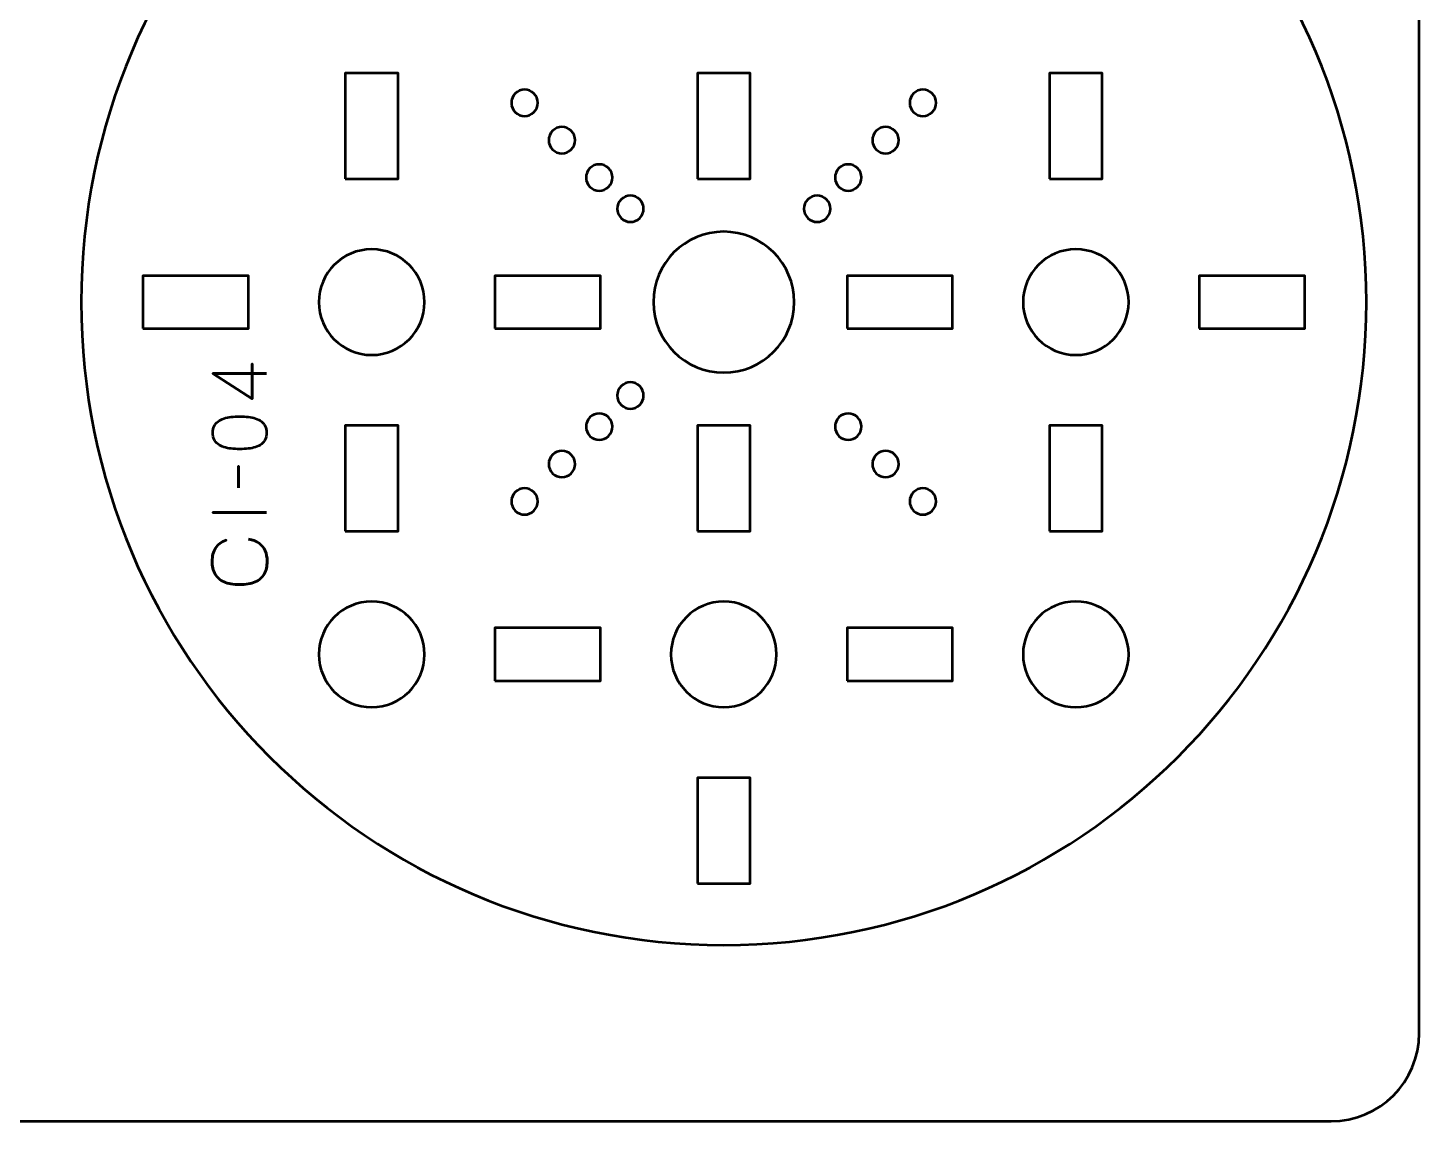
# Model space of a CAD drawing. Header units: centimetres. Extents: x -21 to 0, y -29.7 to 0.
# Drawn here: x -7.9 to 0, y -29.7 to -23.49 of the extents above; entities that cross this region are included whole.
import ezdxf

# ---------------------------------------------------------------- set-up
doc = ezdxf.new("R2010")
doc.units = ezdxf.units.CM
doc.header["$MEASUREMENT"] = 0
doc.layers.add('Layer 1', color=7, linetype='Continuous')

msp = doc.modelspace()

# ---------------------------------------------------------------- linework, layer by layer
at = {"layer": 'Layer 1', "color": 22, "lineweight": 53}
msp.add_open_spline([(-0.50009, -29.7), (-0.50009, -29.7), (-20.50005, -29.7), (-20.50005, -29.7), (-20.50005, -29.7), (-20.77702, -29.7), (-21.00001, -29.47691), (-21.00001, -29.19991), (-21.00001, -29.19991), (-21.00001, -29.19991), (-21.00001, -0.50006), (-21.00001, -0.50006), (-21.00001, -0.50006), (-21.00001, -0.22292), (-20.77702, 0.00004), (-20.50005, 0.00004), (-20.50005, 0.00004), (-20.50005, 0.00004), (-0.50009, 0.00004), (-0.50009, 0.00004), (-0.50009, 0.00004), (-0.22309, 0.00004), (0, -0.22292), (0, -0.50006), (0, -0.50006), (0, -0.50006), (0, -29.19991), (0, -29.19991), (0, -29.19991), (0, -29.47691), (-0.22309, -29.7), (-0.50009, -29.7)], degree=3, knots=[0, 0, 0, 0, 0.125, 0.125, 0.125, 0.125, 0.25, 0.25, 0.25, 0.25, 0.375, 0.375, 0.375, 0.375, 0.5, 0.5, 0.5, 0.5, 0.625, 0.625, 0.625, 0.625, 0.75, 0.75, 0.75, 0.75, 0.875, 0.875, 0.875, 0.875, 1, 1, 1, 1], dxfattribs=at)
at = {"layer": 'Layer 1', "color": 114, "lineweight": 53}
msp.add_open_spline([(-7.59999, -25.04996), (-7.59999, -23.03449), (-5.96549, -21.39999), (-3.94997, -21.39999), (-3.94997, -21.39999), (-1.9345, -21.39999), (-0.29999, -23.03449), (-0.29999, -25.04996), (-0.29999, -25.04996), (-0.29999, -27.06548), (-1.9345, -28.69999), (-3.94997, -28.69999), (-3.94997, -28.69999), (-5.96549, -28.69999), (-7.59999, -27.06548), (-7.59999, -25.04996)], degree=3, knots=[0, 0, 0, 0, 0.25, 0.25, 0.25, 0.25, 0.5, 0.5, 0.5, 0.5, 0.75, 0.75, 0.75, 0.75, 1, 1, 1, 1], dxfattribs=at)
at = {"layer": 'Layer 1', "lineweight": 53}
for points in [[(-6.10006, -24.34991), (-6.10006, -24.34991), (-6.10006, -23.74991), (-6.10006, -23.74991), (-6.10006, -23.74991), (-6.10006, -23.74991), (-5.80006, -23.74991), (-5.80006, -23.74991), (-5.80006, -23.74991), (-5.80006, -23.74991), (-5.80006, -24.34991), (-5.80006, -24.34991), (-5.80006, -24.34991), (-5.80006, -24.34991), (-6.10006, -24.34991), (-6.10006, -24.34991)], [(-4.10013, -24.34991), (-4.10013, -24.34991), (-4.10013, -23.74991), (-4.10013, -23.74991), (-4.10013, -23.74991), (-4.10013, -23.74991), (-3.80013, -23.74991), (-3.80013, -23.74991), (-3.80013, -23.74991), (-3.80013, -23.74991), (-3.80013, -24.34991), (-3.80013, -24.34991), (-3.80013, -24.34991), (-3.80013, -24.34991), (-4.10013, -24.34991), (-4.10013, -24.34991)], [(-2.10003, -24.34991), (-2.10003, -24.34991), (-2.10003, -23.74991), (-2.10003, -23.74991), (-2.10003, -23.74991), (-2.10003, -23.74991), (-1.80002, -23.74991), (-1.80002, -23.74991), (-1.80002, -23.74991), (-1.80002, -23.74991), (-1.80002, -24.34991), (-1.80002, -24.34991), (-1.80002, -24.34991), (-1.80002, -24.34991), (-2.10003, -24.34991), (-2.10003, -24.34991)], [(-3.95005, -24.64995), (-3.72917, -24.64995), (-3.55005, -24.82907), (-3.55005, -25.04995), (-3.55005, -25.04995), (-3.55005, -25.27079), (-3.72917, -25.44997), (-3.95005, -25.44997), (-3.95005, -25.44997), (-4.17089, -25.44997), (-4.35007, -25.27079), (-4.35007, -25.04995), (-4.35007, -25.04995), (-4.35007, -24.82907), (-4.17089, -24.64995), (-3.95005, -24.64995)], [(-5.94999, -24.74996), (-5.78436, -24.74996), (-5.64998, -24.8843), (-5.64998, -25.04995), (-5.64998, -25.04995), (-5.64998, -25.21558), (-5.78436, -25.34996), (-5.94999, -25.34996), (-5.94999, -25.34996), (-6.11576, -25.34996), (-6.24999, -25.21558), (-6.24999, -25.04995), (-6.24999, -25.04995), (-6.24999, -24.8843), (-6.11576, -24.74996), (-5.94999, -24.74996)], [(-1.9501, -24.74996), (-1.78433, -24.74996), (-1.65009, -24.8843), (-1.65009, -25.04995), (-1.65009, -25.04995), (-1.65009, -25.21558), (-1.78433, -25.34996), (-1.9501, -25.34996), (-1.9501, -25.34996), (-2.11576, -25.34996), (-2.2501, -25.21558), (-2.2501, -25.04995), (-2.2501, -25.04995), (-2.2501, -24.8843), (-2.11576, -24.74996), (-1.9501, -24.74996)], [(-7.25004, -25.20003), (-7.25004, -25.20003), (-7.25004, -24.90003), (-7.25004, -24.90003), (-7.25004, -24.90003), (-7.25004, -24.90003), (-6.65004, -24.90003), (-6.65004, -24.90003), (-6.65004, -24.90003), (-6.65004, -24.90003), (-6.65004, -25.20003), (-6.65004, -25.20003), (-6.65004, -25.20003), (-6.65004, -25.20003), (-7.25004, -25.20003), (-7.25004, -25.20003)], [(-5.25008, -25.20003), (-5.25008, -25.20003), (-5.25008, -24.90003), (-5.25008, -24.90003), (-5.25008, -24.90003), (-5.25008, -24.90003), (-4.65007, -24.90003), (-4.65007, -24.90003), (-4.65007, -24.90003), (-4.65007, -24.90003), (-4.65007, -25.20003), (-4.65007, -25.20003), (-4.65007, -25.20003), (-4.65007, -25.20003), (-5.25008, -25.20003), (-5.25008, -25.20003)], [(-3.25001, -25.20003), (-3.25001, -25.20003), (-3.25001, -24.90003), (-3.25001, -24.90003), (-3.25001, -24.90003), (-3.25001, -24.90003), (-2.65001, -24.90003), (-2.65001, -24.90003), (-2.65001, -24.90003), (-2.65001, -24.90003), (-2.65001, -25.20003), (-2.65001, -25.20003), (-2.65001, -25.20003), (-2.65001, -25.20003), (-3.25001, -25.20003), (-3.25001, -25.20003)], [(-1.25004, -25.20003), (-1.25004, -25.20003), (-1.25004, -24.90003), (-1.25004, -24.90003), (-1.25004, -24.90003), (-1.25004, -24.90003), (-0.65004, -24.90003), (-0.65004, -24.90003), (-0.65004, -24.90003), (-0.65004, -24.90003), (-0.65004, -25.20003), (-0.65004, -25.20003), (-0.65004, -25.20003), (-0.65004, -25.20003), (-1.25004, -25.20003), (-1.25004, -25.20003)], [(-6.10006, -26.34998), (-6.10006, -26.34998), (-6.10006, -25.74997), (-6.10006, -25.74997), (-6.10006, -25.74997), (-6.10006, -25.74997), (-5.80006, -25.74997), (-5.80006, -25.74997), (-5.80006, -25.74997), (-5.80006, -25.74997), (-5.80006, -26.34998), (-5.80006, -26.34998), (-5.80006, -26.34998), (-5.80006, -26.34998), (-6.10006, -26.34998), (-6.10006, -26.34998)], [(-4.10013, -26.34998), (-4.10013, -26.34998), (-4.10013, -25.74997), (-4.10013, -25.74997), (-4.10013, -25.74997), (-4.10013, -25.74997), (-3.80013, -25.74997), (-3.80013, -25.74997), (-3.80013, -25.74997), (-3.80013, -25.74997), (-3.80013, -26.34998), (-3.80013, -26.34998), (-3.80013, -26.34998), (-3.80013, -26.34998), (-4.10013, -26.34998), (-4.10013, -26.34998)], [(-2.10003, -26.34998), (-2.10003, -26.34998), (-2.10003, -25.74997), (-2.10003, -25.74997), (-2.10003, -25.74997), (-2.10003, -25.74997), (-1.80002, -25.74997), (-1.80002, -25.74997), (-1.80002, -25.74997), (-1.80002, -25.74997), (-1.80002, -26.34998), (-1.80002, -26.34998), (-1.80002, -26.34998), (-1.80002, -26.34998), (-2.10003, -26.34998), (-2.10003, -26.34998)], [(-5.94999, -26.74988), (-5.78436, -26.74988), (-5.64998, -26.88426), (-5.64998, -27.04989), (-5.64998, -27.04989), (-5.64998, -27.21566), (-5.78436, -27.34989), (-5.94999, -27.34989), (-5.94999, -27.34989), (-6.11576, -27.34989), (-6.24999, -27.21566), (-6.24999, -27.04989), (-6.24999, -27.04989), (-6.24999, -26.88426), (-6.11576, -26.74988), (-5.94999, -26.74988)], [(-3.95005, -26.74988), (-3.7844, -26.74988), (-3.65006, -26.88426), (-3.65006, -27.04989), (-3.65006, -27.04989), (-3.65006, -27.21566), (-3.7844, -27.34989), (-3.95005, -27.34989), (-3.95005, -27.34989), (-4.11568, -27.34989), (-4.25006, -27.21566), (-4.25006, -27.04989), (-4.25006, -27.04989), (-4.25006, -26.88426), (-4.11568, -26.74988), (-3.95005, -26.74988)], [(-1.9501, -26.74988), (-1.78433, -26.74988), (-1.65009, -26.88426), (-1.65009, -27.04989), (-1.65009, -27.04989), (-1.65009, -27.21566), (-1.78433, -27.34989), (-1.9501, -27.34989), (-1.9501, -27.34989), (-2.11576, -27.34989), (-2.2501, -27.21566), (-2.2501, -27.04989), (-2.2501, -27.04989), (-2.2501, -26.88426), (-2.11576, -26.74988), (-1.9501, -26.74988)], [(-5.25008, -27.19996), (-5.25008, -27.19996), (-5.25008, -26.89996), (-5.25008, -26.89996), (-5.25008, -26.89996), (-5.25008, -26.89996), (-4.65007, -26.89996), (-4.65007, -26.89996), (-4.65007, -26.89996), (-4.65007, -26.89996), (-4.65007, -27.19996), (-4.65007, -27.19996), (-4.65007, -27.19996), (-4.65007, -27.19996), (-5.25008, -27.19996), (-5.25008, -27.19996)], [(-3.25001, -27.19996), (-3.25001, -27.19996), (-3.25001, -26.89996), (-3.25001, -26.89996), (-3.25001, -26.89996), (-3.25001, -26.89996), (-2.65001, -26.89996), (-2.65001, -26.89996), (-2.65001, -26.89996), (-2.65001, -26.89996), (-2.65001, -27.19996), (-2.65001, -27.19996), (-2.65001, -27.19996), (-2.65001, -27.19996), (-3.25001, -27.19996), (-3.25001, -27.19996)], [(-4.10013, -28.34994), (-4.10013, -28.34994), (-4.10013, -27.74994), (-4.10013, -27.74994), (-4.10013, -27.74994), (-4.10013, -27.74994), (-3.80013, -27.74994), (-3.80013, -27.74994), (-3.80013, -27.74994), (-3.80013, -27.74994), (-3.80013, -28.34994), (-3.80013, -28.34994), (-3.80013, -28.34994), (-3.80013, -28.34994), (-4.10013, -28.34994), (-4.10013, -28.34994)]]:
    msp.add_open_spline(points, degree=3, knots=[0, 0, 0, 0, 0.25, 0.25, 0.25, 0.25, 0.5, 0.5, 0.5, 0.5, 0.75, 0.75, 0.75, 0.75, 1, 1, 1, 1], dxfattribs=at)
at = {"layer": 'Layer 1', "color": 250, "lineweight": 53}
for points in [[(-5.02835, -23.86556), (-4.99907, -23.89484), (-4.99907, -23.94234), (-5.02835, -23.97162), (-5.02835, -23.97162), (-5.05763, -24.0009), (-5.10514, -24.0009), (-5.13442, -23.97162), (-5.13442, -23.97162), (-5.1637, -23.94234), (-5.1637, -23.89484), (-5.13442, -23.86556), (-5.13442, -23.86556), (-5.10514, -23.83628), (-5.05763, -23.83628), (-5.02835, -23.86556)], [(-2.76561, -23.97162), (-2.79489, -24.0009), (-2.8424, -24.0009), (-2.87168, -23.97162), (-2.87168, -23.97162), (-2.90096, -23.94234), (-2.90096, -23.89484), (-2.87168, -23.86556), (-2.87168, -23.86556), (-2.8424, -23.83628), (-2.79489, -23.83628), (-2.76561, -23.86556), (-2.76561, -23.86556), (-2.73633, -23.89484), (-2.73633, -23.94234), (-2.76561, -23.97162)], [(-4.81622, -24.07769), (-4.78694, -24.10697), (-4.78694, -24.15447), (-4.81622, -24.18375), (-4.81622, -24.18375), (-4.8455, -24.21303), (-4.89301, -24.21303), (-4.92229, -24.18375), (-4.92229, -24.18375), (-4.95157, -24.15447), (-4.95157, -24.10697), (-4.92229, -24.07769), (-4.92229, -24.07769), (-4.89301, -24.04841), (-4.8455, -24.04841), (-4.81622, -24.07769)], [(-2.97774, -24.18375), (-3.00702, -24.21303), (-3.05453, -24.21303), (-3.08381, -24.18375), (-3.08381, -24.18375), (-3.11309, -24.15447), (-3.11309, -24.10697), (-3.08381, -24.07769), (-3.08381, -24.07769), (-3.05453, -24.04841), (-3.00702, -24.04841), (-2.97774, -24.07769), (-2.97774, -24.07769), (-2.94846, -24.10697), (-2.94846, -24.15447), (-2.97774, -24.18375)], [(-4.60409, -24.28982), (-4.57481, -24.3191), (-4.57481, -24.36661), (-4.60409, -24.39589), (-4.60409, -24.39589), (-4.63337, -24.42517), (-4.68087, -24.42517), (-4.71015, -24.39589), (-4.71015, -24.39589), (-4.73943, -24.36661), (-4.73943, -24.3191), (-4.71015, -24.28982), (-4.71015, -24.28982), (-4.68087, -24.26054), (-4.63337, -24.26054), (-4.60409, -24.28982)], [(-4.60409, -24.28982), (-4.57481, -24.3191), (-4.57481, -24.36661), (-4.60409, -24.39589), (-4.60409, -24.39589), (-4.63337, -24.42517), (-4.68087, -24.42517), (-4.71015, -24.39589), (-4.71015, -24.39589), (-4.73943, -24.36661), (-4.73943, -24.3191), (-4.71015, -24.28982), (-4.71015, -24.28982), (-4.68087, -24.26054), (-4.63337, -24.26054), (-4.60409, -24.28982)], [(-3.18987, -24.39589), (-3.21915, -24.42517), (-3.26666, -24.42517), (-3.29594, -24.39589), (-3.29594, -24.39589), (-3.32522, -24.36661), (-3.32522, -24.3191), (-3.29594, -24.28982), (-3.29594, -24.28982), (-3.26666, -24.26054), (-3.21915, -24.26054), (-3.18987, -24.28982), (-3.18987, -24.28982), (-3.16059, -24.3191), (-3.16059, -24.36661), (-3.18987, -24.39589)], [(-3.18987, -24.39589), (-3.21915, -24.42517), (-3.26666, -24.42517), (-3.29594, -24.39589), (-3.29594, -24.39589), (-3.32522, -24.36661), (-3.32522, -24.3191), (-3.29594, -24.28982), (-3.29594, -24.28982), (-3.26666, -24.26054), (-3.21915, -24.26054), (-3.18987, -24.28982), (-3.18987, -24.28982), (-3.16059, -24.3191), (-3.16059, -24.36661), (-3.18987, -24.39589)], [(-4.42731, -24.4666), (-4.39803, -24.49588), (-4.39803, -24.54338), (-4.42731, -24.57266), (-4.42731, -24.57266), (-4.45659, -24.60194), (-4.5041, -24.60194), (-4.53338, -24.57266), (-4.53338, -24.57266), (-4.56266, -24.54338), (-4.56266, -24.49588), (-4.53338, -24.4666), (-4.53338, -24.4666), (-4.5041, -24.43732), (-4.45659, -24.43732), (-4.42731, -24.4666)], [(-3.36665, -24.57266), (-3.39593, -24.60194), (-3.44344, -24.60194), (-3.47272, -24.57266), (-3.47272, -24.57266), (-3.502, -24.54338), (-3.502, -24.49588), (-3.47272, -24.4666), (-3.47272, -24.4666), (-3.44344, -24.43732), (-3.39593, -24.43732), (-3.36665, -24.4666), (-3.36665, -24.4666), (-3.33737, -24.49588), (-3.33737, -24.54338), (-3.36665, -24.57266)], [(-4.53338, -25.52726), (-4.5041, -25.49798), (-4.45659, -25.49798), (-4.42731, -25.52726), (-4.42731, -25.52726), (-4.39803, -25.55654), (-4.39803, -25.60404), (-4.42731, -25.63332), (-4.42731, -25.63332), (-4.45659, -25.6626), (-4.5041, -25.6626), (-4.53338, -25.63332), (-4.53338, -25.63332), (-4.56266, -25.60404), (-4.56266, -25.55654), (-4.53338, -25.52726)], [(-4.71015, -25.70403), (-4.68087, -25.67475), (-4.63337, -25.67475), (-4.60409, -25.70403), (-4.60409, -25.70403), (-4.57481, -25.73331), (-4.57481, -25.78082), (-4.60409, -25.8101), (-4.60409, -25.8101), (-4.63337, -25.83938), (-4.68087, -25.83938), (-4.71015, -25.8101), (-4.71015, -25.8101), (-4.73943, -25.78082), (-4.73943, -25.73331), (-4.71015, -25.70403)], [(-4.71015, -25.70403), (-4.68087, -25.67475), (-4.63337, -25.67475), (-4.60409, -25.70403), (-4.60409, -25.70403), (-4.57481, -25.73331), (-4.57481, -25.78082), (-4.60409, -25.8101), (-4.60409, -25.8101), (-4.63337, -25.83938), (-4.68087, -25.83938), (-4.71015, -25.8101), (-4.71015, -25.8101), (-4.73943, -25.78082), (-4.73943, -25.73331), (-4.71015, -25.70403)], [(-3.29594, -25.8101), (-3.32522, -25.78082), (-3.32522, -25.73331), (-3.29594, -25.70403), (-3.29594, -25.70403), (-3.26666, -25.67475), (-3.21915, -25.67475), (-3.18987, -25.70403), (-3.18987, -25.70403), (-3.16059, -25.73331), (-3.16059, -25.78082), (-3.18987, -25.8101), (-3.18987, -25.8101), (-3.21915, -25.83938), (-3.26666, -25.83938), (-3.29594, -25.8101)], [(-3.29594, -25.8101), (-3.32522, -25.78082), (-3.32522, -25.73331), (-3.29594, -25.70403), (-3.29594, -25.70403), (-3.26666, -25.67475), (-3.21915, -25.67475), (-3.18987, -25.70403), (-3.18987, -25.70403), (-3.16059, -25.73331), (-3.16059, -25.78082), (-3.18987, -25.8101), (-3.18987, -25.8101), (-3.21915, -25.83938), (-3.26666, -25.83938), (-3.29594, -25.8101)], [(-4.92229, -25.91617), (-4.89301, -25.88689), (-4.8455, -25.88689), (-4.81622, -25.91617), (-4.81622, -25.91617), (-4.78694, -25.94545), (-4.78694, -25.99295), (-4.81622, -26.02223), (-4.81622, -26.02223), (-4.8455, -26.05151), (-4.89301, -26.05151), (-4.92229, -26.02223), (-4.92229, -26.02223), (-4.95157, -25.99295), (-4.95157, -25.94545), (-4.92229, -25.91617)], [(-3.08381, -26.02223), (-3.11309, -25.99295), (-3.11309, -25.94545), (-3.08381, -25.91617), (-3.08381, -25.91617), (-3.05453, -25.88689), (-3.00702, -25.88689), (-2.97774, -25.91617), (-2.97774, -25.91617), (-2.94846, -25.94545), (-2.94846, -25.99295), (-2.97774, -26.02223), (-2.97774, -26.02223), (-3.00702, -26.05151), (-3.05453, -26.05151), (-3.08381, -26.02223)], [(-5.13442, -26.1283), (-5.10514, -26.09902), (-5.05763, -26.09902), (-5.02835, -26.1283), (-5.02835, -26.1283), (-4.99907, -26.15758), (-4.99907, -26.20508), (-5.02835, -26.23436), (-5.02835, -26.23436), (-5.05763, -26.26364), (-5.10514, -26.26364), (-5.13442, -26.23436), (-5.13442, -26.23436), (-5.1637, -26.20508), (-5.1637, -26.15758), (-5.13442, -26.1283)], [(-2.87168, -26.23436), (-2.90096, -26.20508), (-2.90096, -26.15758), (-2.87168, -26.1283), (-2.87168, -26.1283), (-2.8424, -26.09902), (-2.79489, -26.09902), (-2.76561, -26.1283), (-2.76561, -26.1283), (-2.73633, -26.15758), (-2.73633, -26.20508), (-2.76561, -26.23436), (-2.76561, -26.23436), (-2.79489, -26.26364), (-2.8424, -26.26364), (-2.87168, -26.23436)]]:
    msp.add_open_spline(points, degree=3, knots=[0, 0, 0, 0, 0.25, 0.25, 0.25, 0.25, 0.5, 0.5, 0.5, 0.5, 0.75, 0.75, 0.75, 0.75, 1, 1, 1, 1], dxfattribs=at)
at = {"layer": 'Layer 1', "color": 30, "lineweight": 53}
for points, knots in [([(-6.54721, -25.45521), (-6.54721, -25.45521), (-6.85243, -25.45521), (-6.85243, -25.45521), (-6.85243, -25.45521), (-6.85243, -25.45521), (-6.62849, -25.59914), (-6.62849, -25.59914), (-6.62849, -25.59914), (-6.62849, -25.59914), (-6.62849, -25.40102), (-6.62849, -25.40102), (-6.62849, -25.40102), (-6.62849, -25.40102), (-6.62849, -25.59914), (-6.62849, -25.59914), (-6.62849, -25.59914), (-6.62849, -25.59914), (-6.85243, -25.45521), (-6.85243, -25.45521), (-6.85243, -25.45521), (-6.85243, -25.45521), (-6.54721, -25.45521), (-6.54721, -25.45521)], [0, 0, 0, 0, 0.1666667, 0.1666667, 0.1666667, 0.1666667, 0.3333333, 0.3333333, 0.3333333, 0.3333333, 0.5, 0.5, 0.5, 0.5, 0.6666667, 0.6666667, 0.6666667, 0.6666667, 0.8333333, 0.8333333, 0.8333333, 0.8333333, 1, 1, 1, 1]), ([(-6.54721, -25.79175), (-6.54728, -25.77694), (-6.54989, -25.76417), (-6.55497, -25.75351), (-6.55497, -25.75351), (-6.56005, -25.74293), (-6.56732, -25.73411), (-6.57656, -25.72706), (-6.57656, -25.72706), (-6.58587, -25.72007), (-6.59688, -25.71457), (-6.60958, -25.71048), (-6.60958, -25.71048), (-6.62228, -25.70645), (-6.63618, -25.70356), (-6.65142, -25.70194), (-6.65142, -25.70194), (-6.66666, -25.70024), (-6.68268, -25.6994), (-6.69961, -25.69947), (-6.69961, -25.69947), (-6.71647, -25.6994), (-6.73249, -25.70024), (-6.74766, -25.70194), (-6.74766, -25.70194), (-6.76283, -25.70356), (-6.7768, -25.70645), (-6.7895, -25.71048), (-6.7895, -25.71048), (-6.80213, -25.71457), (-6.81313, -25.72007), (-6.82252, -25.72706), (-6.82252, -25.72706), (-6.83183, -25.73411), (-6.8391, -25.74293), (-6.84418, -25.75351), (-6.84418, -25.75351), (-6.84933, -25.76417), (-6.85194, -25.77694), (-6.85201, -25.79175), (-6.85201, -25.79175), (-6.85194, -25.80657), (-6.84933, -25.81934), (-6.84418, -25.83), (-6.84418, -25.83), (-6.8391, -25.84058), (-6.83183, -25.8494), (-6.82252, -25.85645), (-6.82252, -25.85645), (-6.81313, -25.86344), (-6.80213, -25.86894), (-6.7895, -25.87303), (-6.7895, -25.87303), (-6.7768, -25.87706), (-6.76283, -25.87995), (-6.74766, -25.88157), (-6.74766, -25.88157), (-6.73249, -25.88326), (-6.71647, -25.88411), (-6.69961, -25.88404), (-6.69961, -25.88404), (-6.68268, -25.88411), (-6.66666, -25.88326), (-6.65142, -25.88157), (-6.65142, -25.88157), (-6.63618, -25.87995), (-6.62228, -25.87706), (-6.60958, -25.87303), (-6.60958, -25.87303), (-6.59688, -25.86894), (-6.58587, -25.86344), (-6.57656, -25.85645), (-6.57656, -25.85645), (-6.56732, -25.8494), (-6.56005, -25.84058), (-6.55497, -25.83), (-6.55497, -25.83), (-6.54989, -25.81934), (-6.54728, -25.80657), (-6.54721, -25.79175)], [0, 0, 0, 0, 0.05, 0.05, 0.05, 0.05, 0.1, 0.1, 0.1, 0.1, 0.15, 0.15, 0.15, 0.15, 0.2, 0.2, 0.2, 0.2, 0.25, 0.25, 0.25, 0.25, 0.3, 0.3, 0.3, 0.3, 0.35, 0.35, 0.35, 0.35, 0.4, 0.4, 0.4, 0.4, 0.45, 0.45, 0.45, 0.45, 0.5, 0.5, 0.5, 0.5, 0.55, 0.55, 0.55, 0.55, 0.6, 0.6, 0.6, 0.6, 0.65, 0.65, 0.65, 0.65, 0.7, 0.7, 0.7, 0.7, 0.75, 0.75, 0.75, 0.75, 0.8, 0.8, 0.8, 0.8, 0.85, 0.85, 0.85, 0.85, 0.9, 0.9, 0.9, 0.9, 0.95, 0.95, 0.95, 0.95, 1, 1, 1, 1]), ([(-6.54721, -25.79175), (-6.54728, -25.77694), (-6.54989, -25.76417), (-6.55497, -25.75351), (-6.55497, -25.75351), (-6.56005, -25.74293), (-6.56732, -25.73411), (-6.57656, -25.72706), (-6.57656, -25.72706), (-6.58587, -25.72007), (-6.59688, -25.71457), (-6.60958, -25.71048), (-6.60958, -25.71048), (-6.62228, -25.70645), (-6.63618, -25.70356), (-6.65142, -25.70194), (-6.65142, -25.70194), (-6.66666, -25.70024), (-6.68268, -25.6994), (-6.69961, -25.69947), (-6.69961, -25.69947), (-6.71647, -25.6994), (-6.73249, -25.70024), (-6.74766, -25.70194), (-6.74766, -25.70194), (-6.76283, -25.70356), (-6.7768, -25.70645), (-6.7895, -25.71048), (-6.7895, -25.71048), (-6.80213, -25.71457), (-6.81313, -25.72007), (-6.82252, -25.72706), (-6.82252, -25.72706), (-6.83183, -25.73411), (-6.8391, -25.74293), (-6.84418, -25.75351), (-6.84418, -25.75351), (-6.84933, -25.76417), (-6.85194, -25.77694), (-6.85201, -25.79175), (-6.85201, -25.79175), (-6.85194, -25.80657), (-6.84933, -25.81934), (-6.84418, -25.83), (-6.84418, -25.83), (-6.8391, -25.84058), (-6.83183, -25.8494), (-6.82252, -25.85645), (-6.82252, -25.85645), (-6.81313, -25.86344), (-6.80213, -25.86894), (-6.7895, -25.87303), (-6.7895, -25.87303), (-6.7768, -25.87706), (-6.76283, -25.87995), (-6.74766, -25.88157), (-6.74766, -25.88157), (-6.73249, -25.88326), (-6.71647, -25.88411), (-6.69961, -25.88404), (-6.69961, -25.88404), (-6.68268, -25.88411), (-6.66666, -25.88326), (-6.65142, -25.88157), (-6.65142, -25.88157), (-6.63618, -25.87995), (-6.62228, -25.87706), (-6.60958, -25.87303), (-6.60958, -25.87303), (-6.59688, -25.86894), (-6.58587, -25.86344), (-6.57656, -25.85645), (-6.57656, -25.85645), (-6.56732, -25.8494), (-6.56005, -25.84058), (-6.55497, -25.83), (-6.55497, -25.83), (-6.54989, -25.81934), (-6.54728, -25.80657), (-6.54721, -25.79175)], [0, 0, 0, 0, 0.05, 0.05, 0.05, 0.05, 0.1, 0.1, 0.1, 0.1, 0.15, 0.15, 0.15, 0.15, 0.2, 0.2, 0.2, 0.2, 0.25, 0.25, 0.25, 0.25, 0.3, 0.3, 0.3, 0.3, 0.35, 0.35, 0.35, 0.35, 0.4, 0.4, 0.4, 0.4, 0.45, 0.45, 0.45, 0.45, 0.5, 0.5, 0.5, 0.5, 0.55, 0.55, 0.55, 0.55, 0.6, 0.6, 0.6, 0.6, 0.65, 0.65, 0.65, 0.65, 0.7, 0.7, 0.7, 0.7, 0.75, 0.75, 0.75, 0.75, 0.8, 0.8, 0.8, 0.8, 0.85, 0.85, 0.85, 0.85, 0.9, 0.9, 0.9, 0.9, 0.95, 0.95, 0.95, 0.95, 1, 1, 1, 1]), ([(-6.70681, -26.10417), (-6.70681, -26.10417), (-6.70681, -25.98098), (-6.70681, -25.98098), (-6.70681, -25.98098), (-6.70681, -25.98098), (-6.70681, -26.10417), (-6.70681, -26.10417)], [0, 0, 0, 0, 0.5, 0.5, 0.5, 0.5, 1, 1, 1, 1]), ([(-6.54721, -26.24514), (-6.54721, -26.24514), (-6.85243, -26.24514), (-6.85243, -26.24514), (-6.85243, -26.24514), (-6.85243, -26.24514), (-6.54721, -26.24514), (-6.54721, -26.24514)], [0, 0, 0, 0, 0.5, 0.5, 0.5, 0.5, 1, 1, 1, 1]), ([(-6.64966, -26.395), (-6.62546, -26.39952), (-6.60549, -26.40742), (-6.58983, -26.4185), (-6.58983, -26.4185), (-6.57423, -26.42964), (-6.56266, -26.4439), (-6.55511, -26.46125), (-6.55511, -26.46125), (-6.54756, -26.47854), (-6.54375, -26.49886), (-6.54382, -26.522), (-6.54382, -26.522), (-6.54375, -26.55015), (-6.54919, -26.57407), (-6.56026, -26.59369), (-6.56026, -26.59369), (-6.57127, -26.6133), (-6.58827, -26.62826), (-6.61134, -26.63856), (-6.61134, -26.63856), (-6.63442, -26.64886), (-6.66398, -26.65401), (-6.70003, -26.65408), (-6.70003, -26.65408), (-6.73594, -26.65401), (-6.76544, -26.64886), (-6.78851, -26.63856), (-6.78851, -26.63856), (-6.81158, -26.62826), (-6.82865, -26.6133), (-6.83973, -26.59369), (-6.83973, -26.59369), (-6.85081, -26.57407), (-6.85631, -26.55015), (-6.85624, -26.522), (-6.85624, -26.522), (-6.85631, -26.49187), (-6.84989, -26.46662), (-6.83698, -26.4463), (-6.83698, -26.4463), (-6.82407, -26.42605), (-6.8041, -26.41116), (-6.77708, -26.40178), (-6.77708, -26.40178), (-6.8041, -26.41116), (-6.82407, -26.42605), (-6.83698, -26.4463), (-6.83698, -26.4463), (-6.84989, -26.46662), (-6.85631, -26.49187), (-6.85624, -26.522), (-6.85624, -26.522), (-6.85631, -26.55015), (-6.85081, -26.57407), (-6.83973, -26.59369), (-6.83973, -26.59369), (-6.82865, -26.6133), (-6.81158, -26.62826), (-6.78851, -26.63856), (-6.78851, -26.63856), (-6.76544, -26.64886), (-6.73594, -26.65401), (-6.70003, -26.65408), (-6.70003, -26.65408), (-6.66398, -26.65401), (-6.63442, -26.64886), (-6.61134, -26.63856), (-6.61134, -26.63856), (-6.58827, -26.62826), (-6.57127, -26.6133), (-6.56026, -26.59369), (-6.56026, -26.59369), (-6.54919, -26.57407), (-6.54375, -26.55015), (-6.54382, -26.522), (-6.54382, -26.522), (-6.54375, -26.49886), (-6.54756, -26.47854), (-6.55511, -26.46125), (-6.55511, -26.46125), (-6.56266, -26.4439), (-6.57423, -26.42964), (-6.58983, -26.4185), (-6.58983, -26.4185), (-6.60549, -26.40742), (-6.62546, -26.39952), (-6.64966, -26.395)], [0, 0, 0, 0, 0.0454545, 0.0454545, 0.0454545, 0.0454545, 0.0909091, 0.0909091, 0.0909091, 0.0909091, 0.1363636, 0.1363636, 0.1363636, 0.1363636, 0.1818182, 0.1818182, 0.1818182, 0.1818182, 0.2272727, 0.2272727, 0.2272727, 0.2272727, 0.2727273, 0.2727273, 0.2727273, 0.2727273, 0.3181818, 0.3181818, 0.3181818, 0.3181818, 0.3636364, 0.3636364, 0.3636364, 0.3636364, 0.4090909, 0.4090909, 0.4090909, 0.4090909, 0.4545455, 0.4545455, 0.4545455, 0.4545455, 0.5, 0.5, 0.5, 0.5, 0.5454545, 0.5454545, 0.5454545, 0.5454545, 0.5909091, 0.5909091, 0.5909091, 0.5909091, 0.6363636, 0.6363636, 0.6363636, 0.6363636, 0.6818182, 0.6818182, 0.6818182, 0.6818182, 0.7272727, 0.7272727, 0.7272727, 0.7272727, 0.7727273, 0.7727273, 0.7727273, 0.7727273, 0.8181818, 0.8181818, 0.8181818, 0.8181818, 0.8636364, 0.8636364, 0.8636364, 0.8636364, 0.9090909, 0.9090909, 0.9090909, 0.9090909, 0.9545455, 0.9545455, 0.9545455, 0.9545455, 1, 1, 1, 1])]:
    msp.add_open_spline(points, degree=3, knots=knots, dxfattribs=at)

doc.saveas('drawing.dxf')
